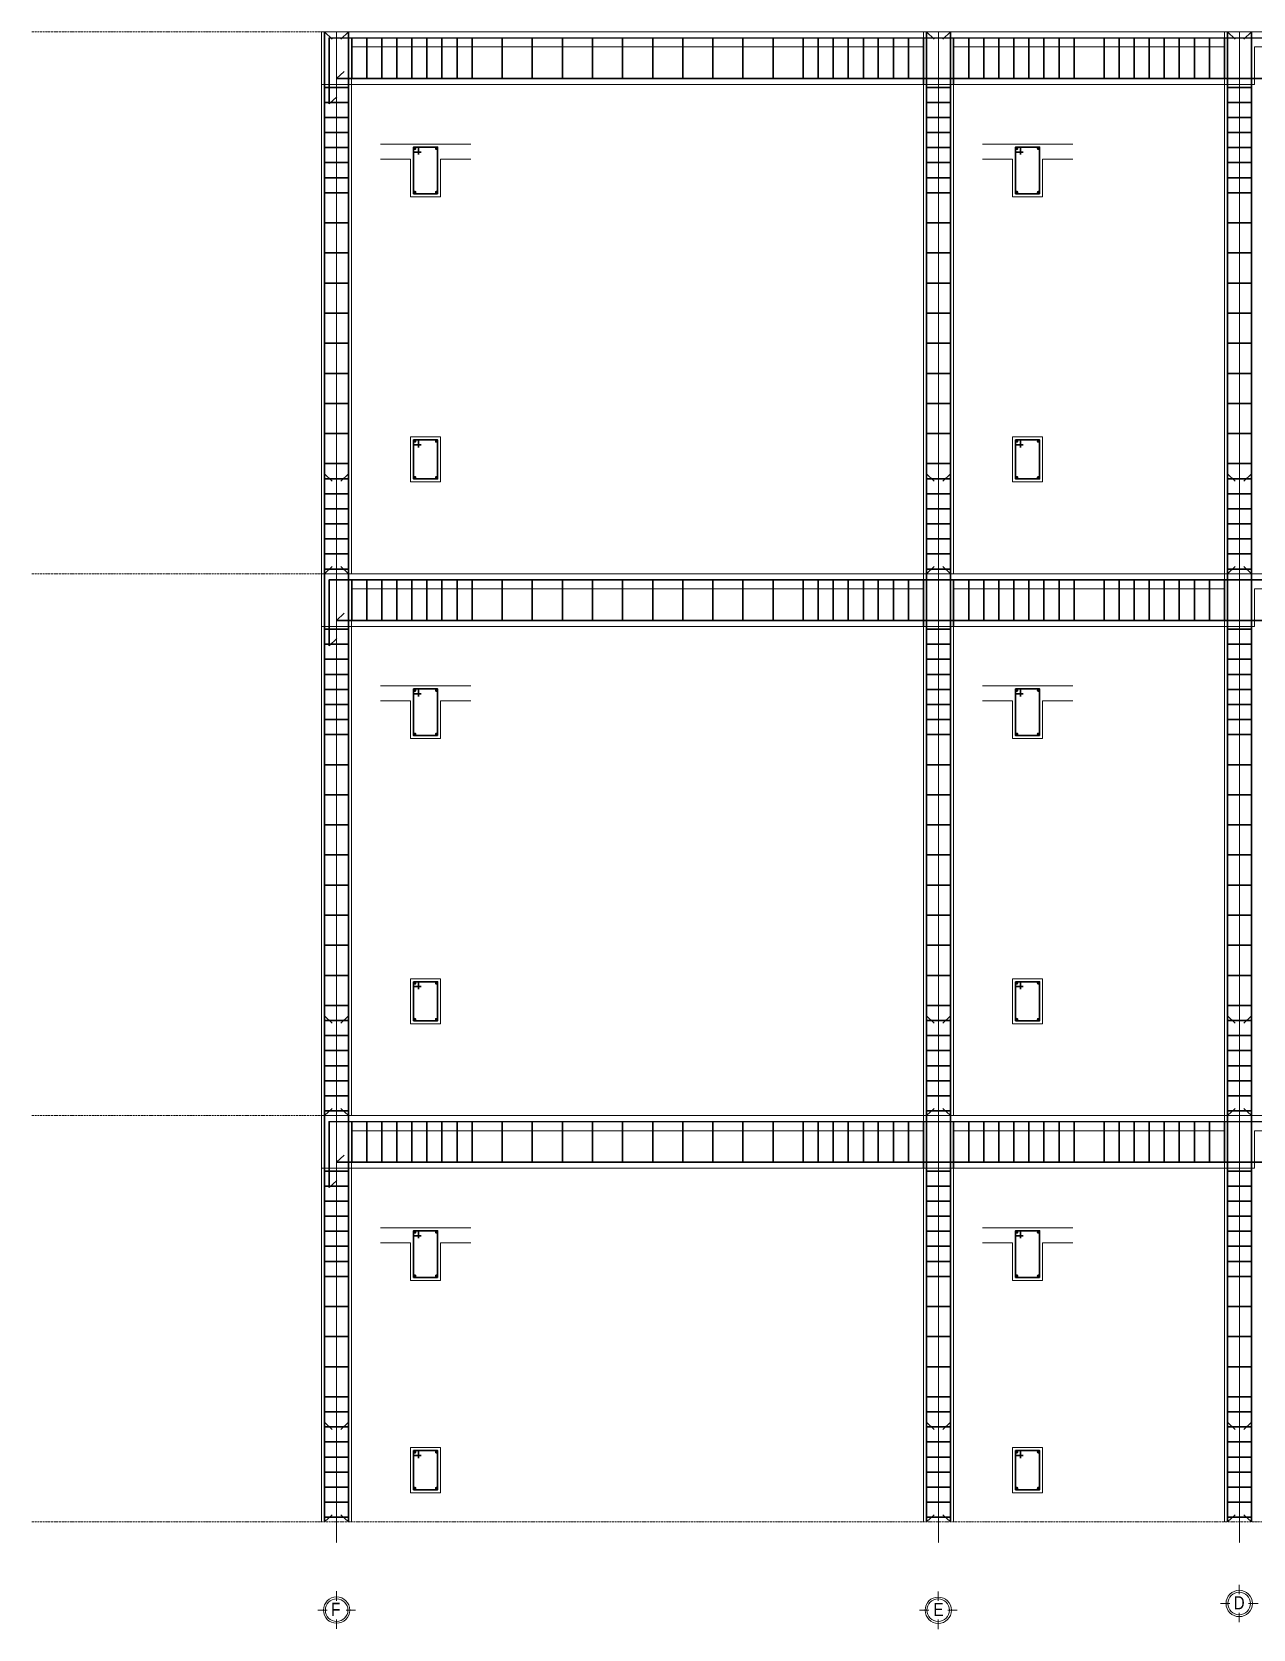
# Model space of a CAD drawing. Header units: millimetres. Extents: x 2451 to 189599, y 100744 to 200848.
# Drawn here: x 78190 to 86305, y 135636 to 146247 of the extents above; entities that cross this region are included whole.
import ezdxf
from ezdxf.enums import TextEntityAlignment as Align

# ---------------------------------------------------------------- set-up
doc = ezdxf.new("R2010")
doc.units = ezdxf.units.MM
doc.linetypes.add('ACAD_ISO02W100', pattern=[15, 12, -3])
doc.linetypes.add('ACAD_ISO10W100', pattern=[18, 12, -3, 0, -3])
for name, color, linetype, lineweight in [('NÉT KHUẤT KC', 4, 'Continuous', 9), ('NÉT THẤY KC', 7, 'Continuous', 20), ('NÉT ĐẬM Cốt thép - các nét cần nhấn mạnh', 1, 'Continuous', 30), ('TEN TRUC', 3, 'Continuous', 18), ('TRUC', 24, 'Continuous', 0)]:
    doc.layers.add(name, color=color, linetype=linetype, lineweight=lineweight)
doc.layers.add('TAGS', color=60, linetype='Continuous')
doc.styles.add('VNI-HELVE-CONDENSEN', font='')
doc.styles.get('VNI-HELVE-CONDENSEN').set_extended_font_data('VNI-Helve-Condense')

# ---------------------------------------------------------------- blocks, each defined once
blk = doc.blocks.new('A$C206177D3')
at = {"layer": 'TEN TRUC', "ltscale": 1000}
for p, q in [((-37, 240), (-37, 490)), ((-287, -10), (-537, -10)), ((-37, -510), (-37, -260)), ((463, -10), (213, -10))]:
    blk.add_line(p, q, dxfattribs=at)
blk.add_circle((-37, -10), 350, dxfattribs=at)
at = {"layer": 'TEN TRUC', "color": 254, "ltscale": 1000}
blk.add_circle((-37, -10), 300, dxfattribs=at)
blk = doc.blocks.new('*U1119')
at = {"layer": 'NÉT ĐẬM Cốt thép - các nét cần nhấn mạnh'}
blk.add_line((-80, 0), (80, 0), dxfattribs=at)
blk = doc.blocks.new('*U1120')
at = {"layer": 'NÉT ĐẬM Cốt thép - các nét cần nhấn mạnh', "color": 0, "linetype": 'ByBlock', "lineweight": -2, "transparency": 16777216}
for p in [(0, 600), (0, 400), (0, 200), (0, 0)]:
    blk.add_blockref('*U1119', p, dxfattribs=at)
blk = doc.blocks.new('*U1121')
at = {"layer": 'NÉT ĐẬM Cốt thép - các nét cần nhấn mạnh'}
blk.add_line((-80, 0), (80, 0), dxfattribs=at)
blk = doc.blocks.new('*U1122')
at = {"layer": 'NÉT ĐẬM Cốt thép - các nét cần nhấn mạnh', "color": 0, "linetype": 'ByBlock', "lineweight": -2, "transparency": 16777216}
for p in [(0, 600), (0, 400), (0, 200), (0, 0)]:
    blk.add_blockref('*U1121', p, dxfattribs=at)
blk = doc.blocks.new('*U1123')
at = {"layer": 'NÉT ĐẬM Cốt thép - các nét cần nhấn mạnh'}
blk.add_line((-80, 0), (80, 0), dxfattribs=at)
blk = doc.blocks.new('*U1124')
at = {"layer": 'NÉT ĐẬM Cốt thép - các nét cần nhấn mạnh', "color": 0, "linetype": 'ByBlock', "lineweight": -2, "transparency": 16777216}
for p in [(0, 600), (0, 400), (0, 200), (0, 0)]:
    blk.add_blockref('*U1123', p, dxfattribs=at)
blk = doc.blocks.new('*U1125')
at = {"layer": 'NÉT ĐẬM Cốt thép - các nét cần nhấn mạnh'}
blk.add_line((-80, 0), (80, 0), dxfattribs=at)
blk = doc.blocks.new('*U1126')
at = {"layer": 'NÉT ĐẬM Cốt thép - các nét cần nhấn mạnh', "color": 0, "linetype": 'ByBlock', "lineweight": -2, "transparency": 16777216}
for p in [(0, 600), (0, 400), (0, 200), (0, 0)]:
    blk.add_blockref('*U1125', p, dxfattribs=at)
blk = doc.blocks.new('*U1073')
at = {"layer": 'NÉT ĐẬM Cốt thép - các nét cần nhấn mạnh'}
blk.add_line((-80, 0), (80, 0), dxfattribs=at)
blk = doc.blocks.new('*U1074')
at = {"layer": 'NÉT ĐẬM Cốt thép - các nét cần nhấn mạnh', "color": 0, "linetype": 'ByBlock', "lineweight": -2, "transparency": 16777216}
for p in [(0, 600), (0, 400), (0, 200), (0, 0)]:
    blk.add_blockref('*U1073', p, dxfattribs=at)
blk = doc.blocks.new('*U1075')
at = {"layer": 'NÉT ĐẬM Cốt thép - các nét cần nhấn mạnh'}
blk.add_line((-80, 0), (80, 0), dxfattribs=at)
blk = doc.blocks.new('*U1076')
at = {"layer": 'NÉT ĐẬM Cốt thép - các nét cần nhấn mạnh', "color": 0, "linetype": 'ByBlock', "lineweight": -2, "transparency": 16777216}
for p in [(0, 600), (0, 400), (0, 200), (0, 0)]:
    blk.add_blockref('*U1075', p, dxfattribs=at)
blk = doc.blocks.new('*U1077')
at = {"layer": 'NÉT ĐẬM Cốt thép - các nét cần nhấn mạnh'}
blk.add_line((-80, 0), (80, 0), dxfattribs=at)
blk = doc.blocks.new('*U1078')
at = {"layer": 'NÉT ĐẬM Cốt thép - các nét cần nhấn mạnh', "color": 0, "linetype": 'ByBlock', "lineweight": -2, "transparency": 16777216}
for p in [(0, 600), (0, 400), (0, 200), (0, 0)]:
    blk.add_blockref('*U1077', p, dxfattribs=at)
blk = doc.blocks.new('*U1079')
at = {"layer": 'NÉT ĐẬM Cốt thép - các nét cần nhấn mạnh'}
blk.add_line((-80, 0), (80, 0), dxfattribs=at)
blk = doc.blocks.new('*U1080')
at = {"layer": 'NÉT ĐẬM Cốt thép - các nét cần nhấn mạnh', "color": 0, "linetype": 'ByBlock', "lineweight": -2, "transparency": 16777216}
for p in [(0, 600), (0, 400), (0, 200), (0, 0)]:
    blk.add_blockref('*U1079', p, dxfattribs=at)
blk = doc.blocks.new('*U1085')
at = {"layer": 'NÉT ĐẬM Cốt thép - các nét cần nhấn mạnh'}
blk.add_line((-80, 0), (80, 0), dxfattribs=at)
blk = doc.blocks.new('*U1086')
at = {"layer": 'NÉT ĐẬM Cốt thép - các nét cần nhấn mạnh', "color": 0, "linetype": 'ByBlock', "lineweight": -2, "transparency": 16777216}
for p in [(0, 600), (0, 400), (0, 200), (0, 0)]:
    blk.add_blockref('*U1085', p, dxfattribs=at)
blk = doc.blocks.new('*U1087')
at = {"layer": 'NÉT ĐẬM Cốt thép - các nét cần nhấn mạnh'}
blk.add_line((-80, 0), (80, 0), dxfattribs=at)
blk = doc.blocks.new('*U1088')
at = {"layer": 'NÉT ĐẬM Cốt thép - các nét cần nhấn mạnh', "color": 0, "linetype": 'ByBlock', "lineweight": -2, "transparency": 16777216}
for p in [(0, 600), (0, 400), (0, 200), (0, 0)]:
    blk.add_blockref('*U1087', p, dxfattribs=at)
blk = doc.blocks.new('*U1089')
at = {"layer": 'NÉT ĐẬM Cốt thép - các nét cần nhấn mạnh'}
blk.add_line((-80, 0), (80, 0), dxfattribs=at)
blk = doc.blocks.new('*U1090')
at = {"layer": 'NÉT ĐẬM Cốt thép - các nét cần nhấn mạnh', "color": 0, "linetype": 'ByBlock', "lineweight": -2, "transparency": 16777216}
for p in [(0, 600), (0, 400), (0, 200), (0, 0)]:
    blk.add_blockref('*U1089', p, dxfattribs=at)
blk = doc.blocks.new('*U1081')
at = {"layer": 'NÉT ĐẬM Cốt thép - các nét cần nhấn mạnh'}
blk.add_line((-80, 0), (80, 0), dxfattribs=at)
blk = doc.blocks.new('*U1082')
at = {"layer": 'NÉT ĐẬM Cốt thép - các nét cần nhấn mạnh', "color": 0, "linetype": 'ByBlock', "lineweight": -2, "transparency": 16777216}
for p in [(0, 600), (0, 400), (0, 200), (0, 0)]:
    blk.add_blockref('*U1081', p, dxfattribs=at)
blk = doc.blocks.new('*U1083')
at = {"layer": 'NÉT ĐẬM Cốt thép - các nét cần nhấn mạnh'}
blk.add_line((-80, 0), (80, 0), dxfattribs=at)
blk = doc.blocks.new('*U1084')
at = {"layer": 'NÉT ĐẬM Cốt thép - các nét cần nhấn mạnh', "color": 0, "linetype": 'ByBlock', "lineweight": -2, "transparency": 16777216}
for p in [(0, 600), (0, 400), (0, 200), (0, 0)]:
    blk.add_blockref('*U1083', p, dxfattribs=at)
blk = doc.blocks.new('*U1091')
at = {"layer": 'NÉT ĐẬM Cốt thép - các nét cần nhấn mạnh'}
blk.add_line((-80, 0), (80, 0), dxfattribs=at)
blk = doc.blocks.new('*U1092')
at = {"layer": 'NÉT ĐẬM Cốt thép - các nét cần nhấn mạnh', "color": 0, "linetype": 'ByBlock', "lineweight": -2, "transparency": 16777216}
for p in [(0, 600), (0, 400), (0, 200), (0, 0)]:
    blk.add_blockref('*U1091', p, dxfattribs=at)
blk = doc.blocks.new('*U1093')
at = {"layer": 'NÉT ĐẬM Cốt thép - các nét cần nhấn mạnh'}
blk.add_line((-80, 0), (80, 0), dxfattribs=at)
blk = doc.blocks.new('*U1094')
at = {"layer": 'NÉT ĐẬM Cốt thép - các nét cần nhấn mạnh', "color": 0, "linetype": 'ByBlock', "lineweight": -2, "transparency": 16777216}
for p in [(0, 600), (0, 400), (0, 200), (0, 0)]:
    blk.add_blockref('*U1093', p, dxfattribs=at)
blk = doc.blocks.new('*U1099')
at = {"layer": 'NÉT ĐẬM Cốt thép - các nét cần nhấn mạnh'}
blk.add_line((-80, 0), (80, 0), dxfattribs=at)
blk = doc.blocks.new('*U1100')
at = {"layer": 'NÉT ĐẬM Cốt thép - các nét cần nhấn mạnh', "color": 0, "linetype": 'ByBlock', "lineweight": -2, "transparency": 16777216}
for p in [(0, 600), (0, 400), (0, 200), (0, 0)]:
    blk.add_blockref('*U1099', p, dxfattribs=at)
blk = doc.blocks.new('*U1101')
at = {"layer": 'NÉT ĐẬM Cốt thép - các nét cần nhấn mạnh'}
blk.add_line((-80, 0), (80, 0), dxfattribs=at)
blk = doc.blocks.new('*U1102')
at = {"layer": 'NÉT ĐẬM Cốt thép - các nét cần nhấn mạnh', "color": 0, "linetype": 'ByBlock', "lineweight": -2, "transparency": 16777216}
for p in [(0, 600), (0, 400), (0, 200), (0, 0)]:
    blk.add_blockref('*U1101', p, dxfattribs=at)
blk = doc.blocks.new('*U1103')
at = {"layer": 'NÉT ĐẬM Cốt thép - các nét cần nhấn mạnh'}
blk.add_line((-80, 0), (80, 0), dxfattribs=at)
blk = doc.blocks.new('*U1104')
at = {"layer": 'NÉT ĐẬM Cốt thép - các nét cần nhấn mạnh', "color": 0, "linetype": 'ByBlock', "lineweight": -2, "transparency": 16777216}
for p in [(0, 600), (0, 400), (0, 200), (0, 0)]:
    blk.add_blockref('*U1103', p, dxfattribs=at)
blk = doc.blocks.new('*U1095')
at = {"layer": 'NÉT ĐẬM Cốt thép - các nét cần nhấn mạnh'}
blk.add_line((-80, 0), (80, 0), dxfattribs=at)
blk = doc.blocks.new('*U1096')
at = {"layer": 'NÉT ĐẬM Cốt thép - các nét cần nhấn mạnh', "color": 0, "linetype": 'ByBlock', "lineweight": -2, "transparency": 16777216}
for p in [(0, 600), (0, 400), (0, 200), (0, 0)]:
    blk.add_blockref('*U1095', p, dxfattribs=at)
blk = doc.blocks.new('*U1097')
at = {"layer": 'NÉT ĐẬM Cốt thép - các nét cần nhấn mạnh'}
blk.add_line((-80, 0), (80, 0), dxfattribs=at)
blk = doc.blocks.new('*U1098')
at = {"layer": 'NÉT ĐẬM Cốt thép - các nét cần nhấn mạnh', "color": 0, "linetype": 'ByBlock', "lineweight": -2, "transparency": 16777216}
for p in [(0, 600), (0, 400), (0, 200), (0, 0)]:
    blk.add_blockref('*U1097', p, dxfattribs=at)
blk = doc.blocks.new('*U1105')
at = {"layer": 'NÉT ĐẬM Cốt thép - các nét cần nhấn mạnh'}
blk.add_line((-80, 0), (80, 0), dxfattribs=at)
blk = doc.blocks.new('*U1106')
at = {"layer": 'NÉT ĐẬM Cốt thép - các nét cần nhấn mạnh', "color": 0, "linetype": 'ByBlock', "lineweight": -2, "transparency": 16777216}
for p in [(0, 600), (0, 400), (0, 200), (0, 0)]:
    blk.add_blockref('*U1105', p, dxfattribs=at)

msp = doc.modelspace()

# ---------------------------------------------------------------- linework, layer by layer
at = {"layer": 'NÉT KHUẤT KC', "linetype": 'ACAD_ISO02W100', "ltscale": 0.5}
for points in [[(94315, 146247.2), (80115, 146247.2), (80115, 145897.2), (80315, 145897.2), (80315, 146147.2), (84115, 146147.2), (84115, 145897.2), (84315, 145897.2), (84315, 146147.2), (86115, 146147.2), (86115, 145897.2), (86315, 145897.2), (86315, 146147.2), (90115, 146147.2), (90115, 145897.2), (90315, 145897.2), (90315, 146147.2), (94115, 146147.2), (94115, 145897.2), (94315, 145897.2), (94315, 146247.2)], [(94315, 142647.2), (80115, 142647.2), (80115, 142297.2), (80315, 142297.2), (80315, 142547.2), (84115, 142547.2), (84115, 142297.2), (84315, 142297.2), (84315, 142547.2), (86115, 142547.2), (86115, 142297.2), (86315, 142297.2), (86315, 142547.2), (90115, 142547.2), (90115, 142297.2), (90315, 142297.2), (90315, 142547.2), (94115, 142547.2), (94115, 142297.2), (94315, 142297.2), (94315, 142647.2)], [(94315, 139047.2), (80115, 139047.2), (80115, 138697.2), (80315, 138697.2), (80315, 138947.2), (84115, 138947.2), (84115, 138697.2), (84315, 138697.2), (84315, 138947.2), (86115, 138947.2), (86115, 138697.2), (86315, 138697.2), (86315, 138947.2), (90115, 138947.2), (90115, 138697.2), (90315, 138697.2), (90315, 138947.2), (94115, 138947.2), (94115, 138697.2), (94315, 138697.2), (94315, 139047.2)]]:
    msp.add_lwpolyline(points, dxfattribs=at)
at = {"layer": 'NÉT THẤY KC'}
for p, q in [((80115, 146247.2), (80115, 136347.2)), ((80315, 146247.2), (84115, 146247.2)), ((84115, 146247.2), (84115, 136347.2)), ((84315, 146247.2), (86115, 146247.2)), ((86115, 146247.2), (86115, 138737.2)), ((80315, 145897.2), (80315, 142647.2)), ((80315, 145897.2), (84115, 145897.2)), ((84115, 145897.2), (84115, 142647.2)), ((84315, 145897.2), (84315, 142647.2)), ((84315, 145897.2), (84315, 142647.2)), ((84315, 145897.2), (86115, 145897.2)), ((86115, 145897.2), (86115, 142647.2)), ((80506.4, 145502.2), (81106.4, 145502.2)), ((84506.4, 145502.2), (85106.4, 145502.2)), ((80506.4, 145402.2), (80706.4, 145402.2)), ((80706.4, 145152.2), (80706.4, 145402.2)), ((80906.4, 145402.2), (81106.4, 145402.2)), ((80906.4, 145402.2), (80906.4, 145152.2)), ((84506.4, 145402.2), (84706.4, 145402.2)), ((84706.4, 145152.2), (84706.4, 145402.2)), ((84906.4, 145402.2), (85106.4, 145402.2)), ((84906.4, 145402.2), (84906.4, 145152.2)), ((80706.4, 145152.2), (80906.4, 145152.2)), ((84706.4, 145152.2), (84906.4, 145152.2)), ((80906.4, 143557.1), (80706.4, 143557.1)), ((84906.4, 143557.1), (84706.4, 143557.1)), ((80315, 142647.2), (84115, 142647.2)), ((84315, 142647.2), (86115, 142647.2)), ((80315, 142297.2), (80315, 139047.2)), ((80315, 142297.2), (84115, 142297.2)), ((84115, 142297.2), (84115, 139047.2)), ((84315, 142297.2), (84315, 139047.2)), ((84315, 142297.2), (84315, 139047.2)), ((84315, 142297.2), (86115, 142297.2)), ((86115, 142297.2), (86115, 139047.2)), ((80506.4, 141902.2), (81106.4, 141902.2)), ((84506.4, 141902.2), (85106.4, 141902.2)), ((80506.4, 141802.2), (80706.4, 141802.2)), ((80706.4, 141552.2), (80706.4, 141802.2)), ((80906.4, 141802.2), (81106.4, 141802.2)), ((80906.4, 141802.2), (80906.4, 141552.2)), ((84506.4, 141802.2), (84706.4, 141802.2)), ((84706.4, 141552.2), (84706.4, 141802.2)), ((84906.4, 141802.2), (85106.4, 141802.2)), ((84906.4, 141802.2), (84906.4, 141552.2)), ((80706.4, 141552.2), (80906.4, 141552.2)), ((84706.4, 141552.2), (84906.4, 141552.2)), ((80906.4, 139957.1), (80706.4, 139957.1)), ((84906.4, 139957.1), (84706.4, 139957.1)), ((80315, 139047.2), (84115, 139047.2)), ((84315, 139047.2), (86115, 139047.2)), ((80315, 138697.2), (80315, 136347.2)), ((80315, 138697.2), (84115, 138697.2)), ((84115, 138697.2), (84115, 136347.2)), ((84315, 138697.2), (84315, 136347.2)), ((84315, 138697.2), (86115, 138697.2)), ((84315, 138697.2), (84315, 136347.2)), ((86115, 138697.2), (86115, 136347.2)), ((80506.4, 138302.2), (81106.4, 138302.2)), ((84506.4, 138302.2), (85106.4, 138302.2)), ((80506.4, 138202.2), (80706.4, 138202.2)), ((80706.4, 137952.2), (80706.4, 138202.2)), ((80906.4, 138202.2), (81106.4, 138202.2)), ((80906.4, 138202.2), (80906.4, 137952.2)), ((84506.4, 138202.2), (84706.4, 138202.2)), ((84706.4, 137952.2), (84706.4, 138202.2)), ((84906.4, 138202.2), (85106.4, 138202.2)), ((84906.4, 138202.2), (84906.4, 137952.2)), ((80706.4, 137952.2), (80906.4, 137952.2)), ((84706.4, 137952.2), (84906.4, 137952.2)), ((80906.4, 136841.6), (80706.4, 136841.6)), ((84906.4, 136841.6), (84706.4, 136841.6))]:
    msp.add_line(p, q, dxfattribs=at)
for points in [[(80706.4, 143557.1), (80906.4, 143557.1), (80906.4, 143257.1), (80706.4, 143257.1)], [(84706.4, 143557.1), (84906.4, 143557.1), (84906.4, 143257.1), (84706.4, 143257.1)], [(80706.4, 139957.1), (80906.4, 139957.1), (80906.4, 139657.1), (80706.4, 139657.1)], [(84706.4, 139957.1), (84906.4, 139957.1), (84906.4, 139657.1), (84706.4, 139657.1)], [(80706.4, 136841.6), (80906.4, 136841.6), (80906.4, 136541.6), (80706.4, 136541.6)], [(84706.4, 136841.6), (84906.4, 136841.6), (84906.4, 136541.6), (84706.4, 136541.6)]]:
    msp.add_lwpolyline(points, close=True, dxfattribs=at)
at = {"layer": 'NÉT ĐẬM Cốt thép - các nét cần nhấn mạnh'}
for p, q in [((80135, 146247.2), (80135, 136347.2)), ((80135, 146247.2), (80185.8, 146199.1)), ((80295, 146247.2), (80244.1, 146199.1)), ((80295, 146247.2), (80295, 136347.2)), ((84135, 146247.2), (84135, 136347.2)), ((84135, 146247.2), (84185.8, 146199.1)), ((84295, 146247.2), (84244.1, 146199.1)), ((84295, 146247.2), (84295, 136347.2)), ((86135, 146247.2), (86135, 136347.2)), ((86135, 146247.2), (86185.8, 146199.1)), ((86295, 146247.2), (86244.1, 146199.1)), ((86295, 146247.2), (86295, 136347.2)), ((80315.3, 146207), (80315.3, 145937.2)), ((80415.3, 146207), (80415.3, 145937.2)), ((80515.3, 146207), (80515.3, 145937.2)), ((80615.3, 146207), (80615.3, 145937.2)), ((80715.3, 146207), (80715.3, 145937.2)), ((80815.3, 146207), (80815.3, 145937.2)), ((80915.3, 146207), (80915.3, 145937.2)), ((81015.3, 146207), (81015.3, 145937.2)), ((81115.3, 146207), (81115.3, 145937.2)), ((81315.3, 146207), (81315.3, 145937.2)), ((81515.3, 146207), (81515.3, 145937.2)), ((81715.3, 146207), (81715.3, 145937.2)), ((81915.3, 146207), (81915.3, 145937.2)), ((82115.3, 146207), (82115.3, 145937.2)), ((82315.3, 146207), (82315.3, 145937.2)), ((82515.3, 146207), (82515.3, 145937.2)), ((82715.3, 146207), (82715.3, 145937.2)), ((82915.3, 146207), (82915.3, 145937.2)), ((83115.3, 146207), (83115.3, 145937.2)), ((83315.3, 146207), (83315.3, 145937.2)), ((83414.6, 146207), (83414.6, 145937.2)), ((83515.3, 146207), (83515.3, 145937.2)), ((83614.6, 146207), (83614.6, 145937.2)), ((83715.3, 146207), (83715.3, 145937.2)), ((83814.6, 146207), (83814.6, 145937.2)), ((83915.3, 146207), (83915.3, 145937.2)), ((84014.6, 146207), (84014.6, 145937.2)), ((84115.3, 146207), (84115.3, 145897.3)), ((84315.3, 146207), (84315.3, 145897.3)), ((84415.6, 146207.1), (84415.6, 145937.2)), ((84515.3, 146207), (84515.3, 145937.2)), ((84615.6, 146207.1), (84615.6, 145937.2)), ((84715.3, 146207), (84715.3, 145937.2)), ((84815.6, 146207.1), (84815.6, 145937.2)), ((84915.3, 146207), (84915.3, 145937.2)), ((85015.6, 146207.1), (85015.6, 145937.2)), ((85115.3, 146207), (85115.3, 145937.2)), ((85315.3, 146207), (85315.3, 145937.2)), ((85414.6, 146207), (85414.6, 145937.2)), ((85515.3, 146207), (85515.3, 145937.2)), ((85614.6, 146207), (85614.6, 145937.2)), ((85715.3, 146207), (85715.3, 145937.2)), ((85814.6, 146207), (85814.6, 145937.2)), ((85915.3, 146207), (85915.3, 145937.2)), ((86014.6, 146207), (86014.6, 145937.2)), ((86115.3, 146207), (86115.3, 145937.2)), ((80215, 145937.2), (80265.8, 145985.3)), ((80215, 145937.2), (94215, 145937.2)), ((80165, 145768.7), (80215.8, 145816.9)), ((80135, 145778.9), (80295, 145778.9)), ((84135, 145778.9), (84295, 145778.9)), ((86135, 145778.9), (86295, 145778.9)), ((80135, 145578.9), (80295, 145578.9)), ((80759.6, 145482.2), (80759.6, 145431.9)), ((84135, 145578.9), (84295, 145578.9)), ((84759.6, 145482.2), (84759.6, 145431.9)), ((86135, 145578.9), (86295, 145578.9)), ((80135, 145378.9), (80295, 145378.9)), ((80726.4, 145449.1), (80776.8, 145449.1)), ((84135, 145378.9), (84295, 145378.9)), ((84726.4, 145449.1), (84776.8, 145449.1)), ((86135, 145378.9), (86295, 145378.9)), ((80135, 145178.9), (80295, 145178.9)), ((84135, 145178.9), (84295, 145178.9)), ((86135, 145178.9), (86295, 145178.9)), ((80135, 144978.9), (80295, 144978.9)), ((84135, 144978.9), (84295, 144978.9)), ((86135, 144978.9), (86295, 144978.9)), ((80135, 144778.9), (80295, 144778.9)), ((84135, 144778.9), (84295, 144778.9)), ((86135, 144778.9), (86295, 144778.9)), ((80135, 144578.9), (80295, 144578.9)), ((84135, 144578.9), (84295, 144578.9)), ((86135, 144578.9), (86295, 144578.9)), ((80135, 144378.9), (80295, 144378.9)), ((84135, 144378.9), (84295, 144378.9)), ((86135, 144378.9), (86295, 144378.9)), ((80135, 144178.9), (80295, 144178.9)), ((84135, 144178.9), (84295, 144178.9)), ((86135, 144178.9), (86295, 144178.9)), ((80135, 143978.9), (80295, 143978.9)), ((84135, 143978.9), (84295, 143978.9)), ((86135, 143978.9), (86295, 143978.9)), ((80135, 143778.9), (80295, 143778.9)), ((84135, 143778.9), (84295, 143778.9)), ((86135, 143778.9), (86295, 143778.9)), ((80135, 143578.9), (80295, 143578.9)), ((84135, 143578.9), (84295, 143578.9)), ((86135, 143578.9), (86295, 143578.9)), ((80726.4, 143504), (80776.8, 143504)), ((80759.6, 143537.1), (80759.6, 143486.8)), ((84726.4, 143504), (84776.8, 143504)), ((84759.6, 143537.1), (84759.6, 143486.8)), ((80135, 143378.9), (80295, 143378.9)), ((84135, 143378.9), (84295, 143378.9)), ((86135, 143378.9), (86295, 143378.9)), ((80135, 143310.6), (80185.8, 143262.5)), ((80135, 143310.6), (80185.8, 143262.5)), ((80295, 143310.6), (80244.1, 143262.5)), ((80295, 143310.6), (80244.1, 143262.5)), ((84135, 143310.6), (84185.8, 143262.5)), ((84135, 143310.6), (84185.8, 143262.5)), ((84295, 143310.6), (84244.1, 143262.5)), ((84295, 143310.6), (84244.1, 143262.5)), ((86135, 143310.6), (86185.8, 143262.5)), ((86135, 143310.6), (86185.8, 143262.5)), ((86295, 143310.6), (86244.1, 143262.5)), ((86295, 143310.6), (86244.1, 143262.5)), ((80135, 143178.9), (80295, 143178.9)), ((84135, 143178.9), (84295, 143178.9)), ((86135, 143178.9), (86295, 143178.9)), ((80135, 142978.9), (80295, 142978.9)), ((84135, 142978.9), (84295, 142978.9)), ((86135, 142978.9), (86295, 142978.9)), ((80135, 142778.9), (80295, 142778.9)), ((84135, 142778.9), (84295, 142778.9)), ((86135, 142778.9), (86295, 142778.9)), ((80135, 142647.2), (80185.8, 142695.3)), ((80295, 142647.2), (80244.1, 142695.3)), ((84135, 142647.2), (84185.8, 142695.3)), ((84295, 142647.2), (84244.1, 142695.3)), ((86135, 142647.2), (86185.8, 142695.3)), ((86295, 142647.2), (86244.1, 142695.3)), ((80315.3, 142607), (80315.3, 142337.2)), ((80415.3, 142607), (80415.3, 142337.2)), ((80515.3, 142607), (80515.3, 142337.2)), ((80615.3, 142607), (80615.3, 142337.2)), ((80715.3, 142607), (80715.3, 142337.2)), ((80815.3, 142607), (80815.3, 142337.2)), ((80915.3, 142607), (80915.3, 142337.2)), ((81015.3, 142607), (81015.3, 142337.2)), ((81115.3, 142607), (81115.3, 142337.2)), ((81315.3, 142607), (81315.3, 142337.2)), ((81515.3, 142607), (81515.3, 142337.2)), ((81715.3, 142607), (81715.3, 142337.2)), ((81915.3, 142607), (81915.3, 142337.2)), ((82115.3, 142607), (82115.3, 142337.2)), ((82315.3, 142607), (82315.3, 142337.2)), ((82515.3, 142607), (82515.3, 142337.2)), ((82715.3, 142607), (82715.3, 142337.2)), ((82915.3, 142607), (82915.3, 142337.2)), ((83115.3, 142607), (83115.3, 142337.2)), ((83315.3, 142607), (83315.3, 142337.2)), ((83414.6, 142607), (83414.6, 142337.2)), ((83515.3, 142607), (83515.3, 142337.2)), ((83614.6, 142607), (83614.6, 142337.2)), ((83715.3, 142607), (83715.3, 142337.2)), ((83814.6, 142607), (83814.6, 142337.2)), ((83915.3, 142607), (83915.3, 142337.2)), ((84014.6, 142607), (84014.6, 142337.2)), ((84115.3, 142607), (84115.3, 142297.3)), ((84315.3, 142607), (84315.3, 142297.3)), ((84415.6, 142607.1), (84415.6, 142337.2)), ((84515.3, 142607), (84515.3, 142337.2)), ((84615.6, 142607.1), (84615.6, 142337.2)), ((84715.3, 142607), (84715.3, 142337.2)), ((84815.6, 142607.1), (84815.6, 142337.2)), ((84915.3, 142607), (84915.3, 142337.2)), ((85015.6, 142607.1), (85015.6, 142337.2)), ((85115.3, 142607), (85115.3, 142337.2)), ((85315.3, 142607), (85315.3, 142337.2)), ((85414.6, 142607), (85414.6, 142337.2)), ((85515.3, 142607), (85515.3, 142337.2)), ((85614.6, 142607), (85614.6, 142337.2)), ((85715.3, 142607), (85715.3, 142337.2)), ((85814.6, 142607), (85814.6, 142337.2)), ((85915.3, 142607), (85915.3, 142337.2)), ((86014.6, 142607), (86014.6, 142337.2)), ((86115.3, 142607), (86115.3, 142337.2)), ((80215, 142337.2), (80265.8, 142385.3)), ((80215, 142337.2), (94215, 142337.2)), ((80165, 142168.7), (80215.8, 142216.9)), ((80135, 142178.9), (80295, 142178.9)), ((84135, 142178.9), (84295, 142178.9)), ((86135, 142178.9), (86295, 142178.9)), ((80135, 141978.9), (80295, 141978.9)), ((80759.6, 141882.2), (80759.6, 141831.9)), ((84135, 141978.9), (84295, 141978.9)), ((84759.6, 141882.2), (84759.6, 141831.9)), ((86135, 141978.9), (86295, 141978.9)), ((80135, 141778.9), (80295, 141778.9)), ((80726.4, 141849.1), (80776.8, 141849.1)), ((84135, 141778.9), (84295, 141778.9)), ((84726.4, 141849.1), (84776.8, 141849.1)), ((86135, 141778.9), (86295, 141778.9)), ((80135, 141578.9), (80295, 141578.9)), ((84135, 141578.9), (84295, 141578.9)), ((86135, 141578.9), (86295, 141578.9)), ((80135, 141378.9), (80295, 141378.9)), ((84135, 141378.9), (84295, 141378.9)), ((86135, 141378.9), (86295, 141378.9)), ((80135, 141178.9), (80295, 141178.9)), ((84135, 141178.9), (84295, 141178.9)), ((86135, 141178.9), (86295, 141178.9)), ((80135, 140978.9), (80295, 140978.9)), ((84135, 140978.9), (84295, 140978.9)), ((86135, 140978.9), (86295, 140978.9)), ((80135, 140778.9), (80295, 140778.9)), ((84135, 140778.9), (84295, 140778.9)), ((86135, 140778.9), (86295, 140778.9)), ((80135, 140578.9), (80295, 140578.9)), ((84135, 140578.9), (84295, 140578.9)), ((86135, 140578.9), (86295, 140578.9)), ((80135, 140378.9), (80295, 140378.9)), ((84135, 140378.9), (84295, 140378.9)), ((86135, 140378.9), (86295, 140378.9)), ((80135, 140178.9), (80295, 140178.9)), ((84135, 140178.9), (84295, 140178.9)), ((86135, 140178.9), (86295, 140178.9)), ((80135, 139978.9), (80295, 139978.9)), ((84135, 139978.9), (84295, 139978.9)), ((86135, 139978.9), (86295, 139978.9)), ((80726.4, 139904), (80776.8, 139904)), ((80759.6, 139937.1), (80759.6, 139886.8)), ((84726.4, 139904), (84776.8, 139904)), ((84759.6, 139937.1), (84759.6, 139886.8)), ((80135, 139778.9), (80295, 139778.9)), ((84135, 139778.9), (84295, 139778.9)), ((86135, 139778.9), (86295, 139778.9)), ((80135, 139710.6), (80185.8, 139662.5)), ((80295, 139710.6), (80244.1, 139662.5)), ((84135, 139710.6), (84185.8, 139662.5)), ((84295, 139710.6), (84244.1, 139662.5)), ((86135, 139710.6), (86185.8, 139662.5)), ((86295, 139710.6), (86244.1, 139662.5)), ((80135, 139578.9), (80295, 139578.9)), ((84135, 139578.9), (84295, 139578.9)), ((86135, 139578.9), (86295, 139578.9)), ((80135, 139378.9), (80295, 139378.9)), ((84135, 139378.9), (84295, 139378.9)), ((86135, 139378.9), (86295, 139378.9)), ((80135, 139178.9), (80295, 139178.9)), ((84135, 139178.9), (84295, 139178.9)), ((86135, 139178.9), (86295, 139178.9)), ((80135, 139047.2), (80185.8, 139095.3)), ((80295, 139047.2), (80244.1, 139095.3)), ((84135, 139047.2), (84185.8, 139095.3)), ((84295, 139047.2), (84244.1, 139095.3)), ((86135, 139047.2), (86185.8, 139095.3)), ((86295, 139047.2), (86244.1, 139095.3)), ((80315.3, 139007), (80315.3, 138737.2)), ((80415.3, 139007), (80415.3, 138737.2)), ((80515.3, 139007), (80515.3, 138737.2)), ((80615.3, 139007), (80615.3, 138737.2)), ((80715.3, 139007), (80715.3, 138737.2)), ((80815.3, 139007), (80815.3, 138737.2)), ((80915.3, 139007), (80915.3, 138737.2)), ((81015.3, 139007), (81015.3, 138737.2)), ((81115.3, 139007), (81115.3, 138737.2)), ((81315.3, 139007), (81315.3, 138737.2)), ((81515.3, 139007), (81515.3, 138737.2)), ((81715.3, 139007), (81715.3, 138737.2)), ((81915.3, 139007), (81915.3, 138737.2)), ((82115.3, 139007), (82115.3, 138737.2)), ((82315.3, 139007), (82315.3, 138737.2)), ((82515.3, 139007), (82515.3, 138737.2)), ((82715.3, 139007), (82715.3, 138737.2)), ((82915.3, 139007), (82915.3, 138737.2)), ((83115.3, 139007), (83115.3, 138737.2)), ((83315.3, 139007), (83315.3, 138737.2)), ((83414.6, 139007), (83414.6, 138737.2)), ((83515.3, 139007), (83515.3, 138737.2)), ((83614.6, 139007), (83614.6, 138737.2)), ((83715.3, 139007), (83715.3, 138737.2)), ((83814.6, 139007), (83814.6, 138737.2)), ((83915.3, 139007), (83915.3, 138737.2)), ((84014.6, 139007), (84014.6, 138737.2)), ((84115.3, 139007), (84115.3, 138697.3)), ((84315.3, 139007), (84315.3, 138697.3)), ((84415.6, 139007.1), (84415.6, 138737.2)), ((84515.3, 139007), (84515.3, 138737.2)), ((84615.6, 139007.1), (84615.6, 138737.2)), ((84715.3, 139007), (84715.3, 138737.2)), ((84815.6, 139007.1), (84815.6, 138737.2)), ((84915.3, 139007), (84915.3, 138737.2)), ((85015.6, 139007.1), (85015.6, 138737.2)), ((85115.3, 139007), (85115.3, 138737.2)), ((85315.3, 139007), (85315.3, 138737.2)), ((85414.6, 139007), (85414.6, 138737.2)), ((85515.3, 139007), (85515.3, 138737.2)), ((85614.6, 139007), (85614.6, 138737.2)), ((85715.3, 139007), (85715.3, 138737.2)), ((85814.6, 139007), (85814.6, 138737.2)), ((85915.3, 139007), (85915.3, 138737.2)), ((86014.6, 139007), (86014.6, 138737.2)), ((86115.3, 139007), (86115.3, 138737.2)), ((80215, 138737.2), (80265.8, 138785.3)), ((80215, 138737.2), (94215, 138737.2)), ((80165, 138568.7), (80215.8, 138616.9)), ((80135, 138578.9), (80295, 138578.9)), ((84135, 138578.9), (84295, 138578.9)), ((86135, 138578.9), (86295, 138578.9)), ((80135, 138378.9), (80295, 138378.9)), ((84135, 138378.9), (84295, 138378.9)), ((86135, 138378.9), (86295, 138378.9)), ((80759.6, 138282.2), (80759.6, 138231.9)), ((84759.6, 138282.2), (84759.6, 138231.9)), ((80135, 138178.9), (80295, 138178.9)), ((80726.4, 138249.1), (80776.8, 138249.1)), ((84135, 138178.9), (84295, 138178.9)), ((84726.4, 138249.1), (84776.8, 138249.1)), ((86135, 138178.9), (86295, 138178.9)), ((80135, 137978.9), (80295, 137978.9)), ((84135, 137978.9), (84295, 137978.9)), ((86135, 137978.9), (86295, 137978.9)), ((80135, 137778.9), (80295, 137778.9)), ((84135, 137778.9), (84295, 137778.9)), ((86135, 137778.9), (86295, 137778.9)), ((80135, 137578.9), (80295, 137578.9)), ((84135, 137578.9), (84295, 137578.9)), ((86135, 137578.9), (86295, 137578.9)), ((80135, 137378.9), (80295, 137378.9)), ((84135, 137378.9), (84295, 137378.9)), ((86135, 137378.9), (86295, 137378.9)), ((80135, 137178.9), (80295, 137178.9)), ((84135, 137178.9), (84295, 137178.9)), ((86135, 137178.9), (86295, 137178.9)), ((80135, 137010.6), (80185.8, 136962.5)), ((80295, 137010.6), (80244.1, 136962.5)), ((84135, 137010.6), (84185.8, 136962.5)), ((84295, 137010.6), (84244.1, 136962.5)), ((86135, 137010.6), (86185.8, 136962.5)), ((86295, 137010.6), (86244.1, 136962.5)), ((80135, 136978.9), (80295, 136978.9)), ((84135, 136978.9), (84295, 136978.9)), ((86135, 136978.9), (86295, 136978.9)), ((80726.4, 136788.5), (80776.8, 136788.5)), ((80759.6, 136821.6), (80759.6, 136771.3)), ((84726.4, 136788.5), (84776.8, 136788.5)), ((84759.6, 136821.6), (84759.6, 136771.3)), ((80135, 136778.9), (80295, 136778.9)), ((84135, 136778.9), (84295, 136778.9)), ((86135, 136778.9), (86295, 136778.9)), ((80135, 136578.9), (80295, 136578.9)), ((84135, 136578.9), (84295, 136578.9)), ((86135, 136578.9), (86295, 136578.9)), ((80135, 136347.2), (80185.8, 136395.3)), ((80135, 136378.9), (80295, 136378.9)), ((80295, 136347.2), (80244.1, 136395.3)), ((84135, 136347.2), (84185.8, 136395.3)), ((84135, 136378.9), (84295, 136378.9)), ((84295, 136347.2), (84244.1, 136395.3)), ((86135, 136347.2), (86185.8, 136395.3)), ((86135, 136378.9), (86295, 136378.9)), ((86295, 136347.2), (86244.1, 136395.3))]:
    msp.add_line(p, q, dxfattribs=at)
for points in [[(80165, 145768.7), (80165, 146206.9), (94265, 146207.2), (94265, 145769)], [(80165, 142168.7), (80165, 142606.9), (94265, 142607.2), (94265, 142169)], [(80165, 138568.7), (80165, 139006.9), (94265, 139007.2), (94265, 138569)]]:
    msp.add_lwpolyline(points, dxfattribs=at)
at = {"layer": 'NÉT ĐẬM Cốt thép - các nét cần nhấn mạnh', "const_width": 10}
for points in [[(80730.1, 145472.5, 1), (80740.1, 145472.5, 1)], [(80882.8, 145472.5, -1), (80872.8, 145472.5, -1)], [(84730.1, 145472.5, 1), (84740.1, 145472.5, 1)], [(84882.8, 145472.5, -1), (84872.8, 145472.5, -1)], [(80730.1, 145182, -1), (80740.1, 145182, -1)], [(80882.8, 145182, 1), (80872.8, 145182, 1)], [(84730.1, 145182, -1), (84740.1, 145182, -1)], [(84882.8, 145182, 1), (84872.8, 145182, 1)], [(80730.1, 143527.4, 1), (80740.1, 143527.4, 1)], [(80882.8, 143527.4, -1), (80872.8, 143527.4, -1)], [(84730.1, 143527.4, 1), (84740.1, 143527.4, 1)], [(84882.8, 143527.4, -1), (84872.8, 143527.4, -1)], [(80730.1, 143286.9, -1), (80740.1, 143286.9, -1)], [(80882.8, 143286.9, 1), (80872.8, 143286.9, 1)], [(84730.1, 143286.9, -1), (84740.1, 143286.9, -1)], [(84882.8, 143286.9, 1), (84872.8, 143286.9, 1)], [(80730.1, 141872.5, 1), (80740.1, 141872.5, 1)], [(80882.8, 141872.5, -1), (80872.8, 141872.5, -1)], [(84730.1, 141872.5, 1), (84740.1, 141872.5, 1)], [(84882.8, 141872.5, -1), (84872.8, 141872.5, -1)], [(80730.1, 141582, -1), (80740.1, 141582, -1)], [(80882.8, 141582, 1), (80872.8, 141582, 1)], [(84730.1, 141582, -1), (84740.1, 141582, -1)], [(84882.8, 141582, 1), (84872.8, 141582, 1)], [(80730.1, 139927.4, 1), (80740.1, 139927.4, 1)], [(80882.8, 139927.4, -1), (80872.8, 139927.4, -1)], [(84730.1, 139927.4, 1), (84740.1, 139927.4, 1)], [(84882.8, 139927.4, -1), (84872.8, 139927.4, -1)], [(80730.1, 139686.9, -1), (80740.1, 139686.9, -1)], [(80882.8, 139686.9, 1), (80872.8, 139686.9, 1)], [(84730.1, 139686.9, -1), (84740.1, 139686.9, -1)], [(84882.8, 139686.9, 1), (84872.8, 139686.9, 1)], [(80730.1, 138272.5, 1), (80740.1, 138272.5, 1)], [(80882.8, 138272.5, -1), (80872.8, 138272.5, -1)], [(84730.1, 138272.5, 1), (84740.1, 138272.5, 1)], [(84882.8, 138272.5, -1), (84872.8, 138272.5, -1)], [(80730.1, 137982, -1), (80740.1, 137982, -1)], [(80882.8, 137982, 1), (80872.8, 137982, 1)], [(84730.1, 137982, -1), (84740.1, 137982, -1)], [(84882.8, 137982, 1), (84872.8, 137982, 1)], [(80730.1, 136811.9, 1), (80740.1, 136811.9, 1)], [(80882.8, 136811.9, -1), (80872.8, 136811.9, -1)], [(84730.1, 136811.9, 1), (84740.1, 136811.9, 1)], [(84882.8, 136811.9, -1), (84872.8, 136811.9, -1)], [(80730.1, 136571.4, -1), (80740.1, 136571.4, -1)], [(80882.8, 136571.4, 1), (80872.8, 136571.4, 1)], [(84730.1, 136571.4, -1), (84740.1, 136571.4, -1)], [(84882.8, 136571.4, 1), (84872.8, 136571.4, 1)]]:
    msp.add_lwpolyline(points, format="xyb", close=True, dxfattribs=at)
at = {"layer": 'NÉT ĐẬM Cốt thép - các nét cần nhấn mạnh'}
for points in [[(80886.4, 145172.2), (80726.4, 145172.2), (80726.4, 145482.2), (80886.4, 145482.2)], [(84886.4, 145172.2), (84726.4, 145172.2), (84726.4, 145482.2), (84886.4, 145482.2)], [(80726.4, 143537.1), (80886.4, 143537.1), (80886.4, 143277.1), (80726.4, 143277.1)], [(84726.4, 143537.1), (84886.4, 143537.1), (84886.4, 143277.1), (84726.4, 143277.1)], [(80886.4, 141572.2), (80726.4, 141572.2), (80726.4, 141882.2), (80886.4, 141882.2)], [(84886.4, 141572.2), (84726.4, 141572.2), (84726.4, 141882.2), (84886.4, 141882.2)], [(80726.4, 139937.1), (80886.4, 139937.1), (80886.4, 139677.1), (80726.4, 139677.1)], [(84726.4, 139937.1), (84886.4, 139937.1), (84886.4, 139677.1), (84726.4, 139677.1)], [(80886.4, 137972.2), (80726.4, 137972.2), (80726.4, 138282.2), (80886.4, 138282.2)], [(84886.4, 137972.2), (84726.4, 137972.2), (84726.4, 138282.2), (84886.4, 138282.2)], [(80726.4, 136821.6), (80886.4, 136821.6), (80886.4, 136561.6), (80726.4, 136561.6)], [(84726.4, 136821.6), (84886.4, 136821.6), (84886.4, 136561.6), (84726.4, 136561.6)]]:
    msp.add_lwpolyline(points, close=True, dxfattribs=at)
at = {"layer": 'TRUC', "linetype": 'ACAD_ISO10W100'}
for p, q in [((78190.4, 146247.2), (94315, 146247.2)), ((78190.4, 142647.2), (80215, 142647.2)), ((78190.4, 139047.2), (90215, 139047.2)), ((78190.4, 136347.2), (94315, 136347.2))]:
    msp.add_line(p, q, dxfattribs=at)
at = {"layer": 'TRUC', "linetype": 'ACAD_ISO10W100', "ltscale": 0.2}
for points in [[(80215, 146247.2), (80215, 136208.7)], [(84215, 146247.2), (84215, 136208.7)], [(86215, 146247.2), (86215, 136208.7)]]:
    msp.add_lwpolyline(points, dxfattribs=at)

# ---------------------------------------------------------------- block references
at = {"layer": 'NÉT ĐẬM Cốt thép - các nét cần nhấn mạnh'}
for name, p in [('*U1126', (80215, 145278.9)), ('*U1090', (84215, 145278.9)), ('*U1104', (86215, 145278.9)), ('*U1124', (80215, 142678.9)), ('*U1078', (80215, 142678.9)), ('*U1088', (84215, 142678.9)), ('*U1092', (84215, 142678.9)), ('*U1102', (86215, 142678.9)), ('*U1106', (86215, 142678.9)), ('*U1074', (80215, 141678.9)), ('*U1082', (84215, 141678.9)), ('*U1096', (86215, 141678.9)), ('*U1122', (80215, 139078.9)), ('*U1086', (84215, 139078.9)), ('*U1100', (86215, 139078.9)), ('*U1076', (80215, 138078.9)), ('*U1084', (84215, 138078.9)), ('*U1098', (86215, 138078.9)), ('*U1120', (80215, 136478.9)), ('*U1080', (84215, 136478.9)), ('*U1094', (86215, 136478.9))]:
    msp.add_blockref(name, p, dxfattribs=at)
at = {"layer": 'TAGS', "ltscale": 1000}
ref = msp.add_blockref('A$C206177D3', (80205.8, 135764.4), dxfattribs=dict(at, xscale=-0.25, yscale=0.25, zscale=0.25))
ref.add_attrib('A', 'F', dxfattribs={"color": 7, "ltscale": 1000, "height": 87.5, "style": 'VNI-HELVE-CONDENSEN'}).set_placement((80209.3, 135723), align=Align.CENTER)
ref = msp.add_blockref('A$C206177D3', (84203.8, 135763.3), dxfattribs=dict(at, xscale=-0.25, yscale=0.25, zscale=0.25))
ref.add_attrib('A', 'E', dxfattribs={"color": 7, "ltscale": 1000, "height": 87.5, "style": 'VNI-HELVE-CONDENSEN'}).set_placement((84214.5, 135721.9), align=Align.CENTER)
ref = msp.add_blockref('A$C206177D3', (86203.8, 135808.2), dxfattribs=dict(at, xscale=-0.25, yscale=0.25, zscale=0.25))
ref.add_attrib('A', 'D', dxfattribs={"color": 7, "ltscale": 1000, "height": 87.5, "style": 'VNI-HELVE-CONDENSEN'}).set_placement((86212.7, 135766.8), align=Align.CENTER)

doc.saveas('drawing.dxf')
